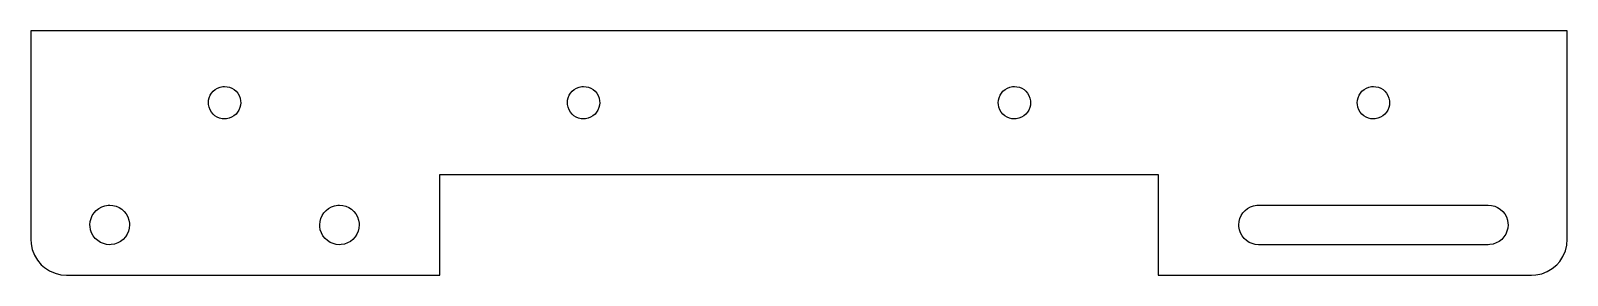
# Model space of a CAD drawing. Extents: x -214 to 0, y -34 to 0.
import ezdxf

# ---------------------------------------------------------------- set-up
doc = ezdxf.new("R2010")
doc.units = 0
doc.layers.add('Shape2DView', color=7, linetype='CONTINUOUS')

msp = doc.modelspace()

# ---------------------------------------------------------------- linework, layer by layer
at = {"layer": 'Shape2DView'}
for p, q in [((0, 0), (-214, 0)), ((-214, 0), (-214, -28.9999)), ((0, -28.9999), (0, 0)), ((-188.809, -8.6617), (-188.591, -8.40889)), ((-188.591, -8.40889), (-188.305, -8.16711)), ((-188.305, -8.16711), (-187.982, -7.97487)), ((-187.982, -7.97487), (-187.63, -7.83939)), ((-187.63, -7.83939), (-187.26, -7.76478)), ((-187.26, -7.76478), (-187, -7.7499)), ((-187, -7.7499), (-186.664, -7.77477)), ((-186.664, -7.77477), (-186.308, -7.85818)), ((-186.308, -7.85818), (-185.973, -7.99755)), ((-185.973, -7.99755), (-185.662, -8.19094)), ((-185.662, -8.19094), (-185.409, -8.40889)), ((-185.409, -8.40889), (-185.167, -8.6944)), ((-138.809, -8.6617), (-138.591, -8.40889)), ((-138.591, -8.40889), (-138.305, -8.16711)), ((-138.305, -8.16711), (-137.982, -7.97487)), ((-137.982, -7.97487), (-137.63, -7.83939)), ((-137.63, -7.83939), (-137.26, -7.76478)), ((-137.26, -7.76478), (-137, -7.7499)), ((-137, -7.7499), (-136.664, -7.77477)), ((-136.664, -7.77477), (-136.308, -7.85818)), ((-136.308, -7.85818), (-135.973, -7.99755)), ((-135.973, -7.99755), (-135.662, -8.19094)), ((-135.662, -8.19094), (-135.409, -8.40889)), ((-135.409, -8.40889), (-135.167, -8.6944)), ((-78.8089, -8.6617), (-78.5909, -8.40889)), ((-78.5909, -8.40889), (-78.3053, -8.16711)), ((-78.3053, -8.16711), (-77.9818, -7.97487)), ((-77.9818, -7.97487), (-77.6302, -7.83939)), ((-77.6302, -7.83939), (-77.26, -7.76478)), ((-77.26, -7.76478), (-76.9999, -7.7499)), ((-76.9999, -7.7499), (-76.6642, -7.77477)), ((-76.6642, -7.77477), (-76.3083, -7.85818)), ((-76.3083, -7.85818), (-75.9726, -7.99755)), ((-75.9726, -7.99755), (-75.6616, -8.19094)), ((-75.6616, -8.19094), (-75.4089, -8.40889)), ((-75.4089, -8.40889), (-75.1671, -8.6944)), ((-28.8089, -8.66163), (-28.5909, -8.40889)), ((-28.5909, -8.40889), (-28.3054, -8.16711)), ((-28.3054, -8.16711), (-27.9819, -7.97488)), ((-27.9819, -7.97488), (-27.6304, -7.8394)), ((-27.6304, -7.8394), (-27.2602, -7.76479)), ((-27.2602, -7.76479), (-27, -7.7499)), ((-27, -7.7499), (-26.6643, -7.77477)), ((-26.6643, -7.77477), (-26.3084, -7.85818)), ((-26.3084, -7.85818), (-25.9727, -7.99755)), ((-25.9727, -7.99755), (-25.6617, -8.19094)), ((-25.6617, -8.19094), (-25.409, -8.40889)), ((-25.409, -8.40889), (-25.1672, -8.6944)), ((-189.25, -9.9999), (-189.225, -9.66426)), ((-189.235, -10.26), (-189.25, -9.9999)), ((-189.16, -10.6302), (-189.235, -10.26)), ((-189.225, -9.66426), (-189.142, -9.30836)), ((-189.025, -10.9817), (-189.16, -10.6302)), ((-189.142, -9.30836), (-189.002, -8.97267)), ((-189.002, -8.97267), (-188.809, -8.6617)), ((-185.167, -8.6944), (-184.975, -9.01796)), ((-184.858, -10.6914), (-184.997, -11.0271)), ((-184.975, -9.01796), (-184.839, -9.36948)), ((-184.775, -10.3355), (-184.858, -10.6914)), ((-184.839, -9.36948), (-184.765, -9.73966)), ((-184.75, -9.9999), (-184.775, -10.3355)), ((-184.765, -9.73966), (-184.75, -9.9999)), ((-139.25, -9.9999), (-139.225, -9.66426)), ((-139.235, -10.26), (-139.25, -9.9999)), ((-139.16, -10.6302), (-139.235, -10.26)), ((-139.225, -9.66426), (-139.142, -9.30836)), ((-139.025, -10.9817), (-139.16, -10.6302)), ((-139.142, -9.30836), (-139.002, -8.97267)), ((-139.002, -8.97267), (-138.809, -8.6617)), ((-135.167, -8.6944), (-134.975, -9.01796)), ((-134.858, -10.6914), (-134.997, -11.0271)), ((-134.975, -9.01796), (-134.839, -9.36948)), ((-134.775, -10.3355), (-134.858, -10.6914)), ((-134.839, -9.36948), (-134.765, -9.73966)), ((-134.75, -9.9999), (-134.775, -10.3355)), ((-134.765, -9.73966), (-134.75, -9.9999)), ((-79.2499, -9.9999), (-79.225, -9.66426)), ((-79.235, -10.26), (-79.2499, -9.9999)), ((-79.1604, -10.6302), (-79.235, -10.26)), ((-79.225, -9.66426), (-79.1416, -9.30836)), ((-79.0249, -10.9817), (-79.1604, -10.6302)), ((-79.1416, -9.30836), (-79.0023, -8.97267)), ((-79.0023, -8.97267), (-78.8089, -8.6617)), ((-75.1671, -8.6944), (-74.9749, -9.01796)), ((-74.8582, -10.6914), (-74.9975, -11.0271)), ((-74.9749, -9.01796), (-74.8394, -9.36948)), ((-74.7748, -10.3355), (-74.8582, -10.6914)), ((-74.8394, -9.36948), (-74.7648, -9.73966)), ((-74.7499, -9.9999), (-74.7748, -10.3355)), ((-74.7648, -9.73966), (-74.7499, -9.9999)), ((-29.2499, -9.9999), (-29.225, -9.66425)), ((-29.235, -10.26), (-29.2499, -9.9999)), ((-29.1604, -10.6302), (-29.235, -10.26)), ((-29.225, -9.66425), (-29.1416, -9.30832)), ((-29.0249, -10.9817), (-29.1604, -10.6302)), ((-29.1416, -9.30832), (-29.0022, -8.9726)), ((-29.0022, -8.9726), (-28.8089, -8.66163)), ((-25.1672, -8.6944), (-24.975, -9.01796)), ((-24.8583, -10.6914), (-24.9976, -11.0271)), ((-24.975, -9.01796), (-24.8395, -9.36948)), ((-24.7749, -10.3355), (-24.8583, -10.6914)), ((-24.8395, -9.36948), (-24.7649, -9.73966)), ((-24.75, -9.9999), (-24.7749, -10.3355)), ((-24.7649, -9.73966), (-24.75, -9.9999)), ((-188.833, -11.3053), (-189.025, -10.9817)), ((-188.591, -11.5909), (-188.833, -11.3053)), ((-188.338, -11.8089), (-188.591, -11.5909)), ((-188.027, -12.0023), (-188.338, -11.8089)), ((-187.691, -12.1416), (-188.027, -12.0023)), ((-187.335, -12.225), (-187.691, -12.1416)), ((-187, -12.2499), (-187.335, -12.225)), ((-186.74, -12.235), (-187, -12.2499)), ((-186.369, -12.1604), (-186.74, -12.235)), ((-186.018, -12.0249), (-186.369, -12.1604)), ((-185.694, -11.8327), (-186.018, -12.0249)), ((-185.409, -11.5909), (-185.694, -11.8327)), ((-185.191, -11.3381), (-185.409, -11.5909)), ((-184.997, -11.0271), (-185.191, -11.3381)), ((-138.833, -11.3053), (-139.025, -10.9817)), ((-138.591, -11.5909), (-138.833, -11.3053)), ((-138.338, -11.8089), (-138.591, -11.5909)), ((-138.027, -12.0023), (-138.338, -11.8089)), ((-137.691, -12.1416), (-138.027, -12.0023)), ((-137.335, -12.225), (-137.691, -12.1416)), ((-137, -12.2499), (-137.335, -12.225)), ((-136.74, -12.235), (-137, -12.2499)), ((-136.369, -12.1604), (-136.74, -12.235)), ((-136.018, -12.0249), (-136.369, -12.1604)), ((-135.694, -11.8327), (-136.018, -12.0249)), ((-135.409, -11.5909), (-135.694, -11.8327)), ((-135.191, -11.3381), (-135.409, -11.5909)), ((-134.997, -11.0271), (-135.191, -11.3381)), ((-78.8327, -11.3053), (-79.0249, -10.9817)), ((-78.5909, -11.5909), (-78.8327, -11.3053)), ((-78.338, -11.8089), (-78.5909, -11.5909)), ((-78.0271, -12.0023), (-78.338, -11.8089)), ((-77.6914, -12.1416), (-78.0271, -12.0023)), ((-77.3355, -12.225), (-77.6914, -12.1416)), ((-76.9999, -12.2499), (-77.3355, -12.225)), ((-76.7397, -12.235), (-76.9999, -12.2499)), ((-76.3695, -12.1604), (-76.7397, -12.235)), ((-76.018, -12.0249), (-76.3695, -12.1604)), ((-75.6944, -11.8327), (-76.018, -12.0249)), ((-75.4089, -11.5909), (-75.6944, -11.8327)), ((-75.1909, -11.3381), (-75.4089, -11.5909)), ((-74.9975, -11.0271), (-75.1909, -11.3381)), ((-28.8327, -11.3053), (-29.0249, -10.9817)), ((-28.5909, -11.5909), (-28.8327, -11.3053)), ((-28.3381, -11.8089), (-28.5909, -11.5909)), ((-28.0271, -12.0023), (-28.3381, -11.8089)), ((-27.6915, -12.1416), (-28.0271, -12.0023)), ((-27.3356, -12.225), (-27.6915, -12.1416)), ((-27, -12.2499), (-27.3356, -12.225)), ((-26.7398, -12.235), (-27, -12.2499)), ((-26.3696, -12.1604), (-26.7398, -12.235)), ((-26.0181, -12.0249), (-26.3696, -12.1604)), ((-25.6945, -11.8327), (-26.0181, -12.0249)), ((-25.409, -11.5909), (-25.6945, -11.8327)), ((-25.191, -11.3381), (-25.409, -11.5909)), ((-24.9976, -11.0271), (-25.191, -11.3381)), ((-157, -33.9999), (-157, -19.9999)), ((-157, -19.9999), (-56.9999, -19.9999)), ((-56.9999, -19.9999), (-56.9999, -33.9999)), ((-205.426, -25.7038), (-205.183, -25.3272)), ((-205.183, -25.3272), (-204.876, -24.989)), ((-204.876, -24.989), (-204.516, -24.7051)), ((-204.516, -24.7051), (-204.112, -24.4841)), ((-204.112, -24.4841), (-203.677, -24.3339)), ((-203.677, -24.3339), (-203.221, -24.2586)), ((-203.221, -24.2586), (-203, -24.2499)), ((-203, -24.2499), (-202.544, -24.2875)), ((-202.544, -24.2875), (-202.111, -24.3967)), ((-202.111, -24.3967), (-201.704, -24.5739)), ((-201.704, -24.5739), (-201.327, -24.8169)), ((-201.327, -24.8169), (-200.989, -25.1241)), ((-200.989, -25.1241), (-200.705, -25.4839)), ((-200.705, -25.4839), (-200.484, -25.8876)), ((-173.426, -25.7038), (-173.183, -25.3272)), ((-173.183, -25.3272), (-172.876, -24.989)), ((-172.876, -24.989), (-172.516, -24.7051)), ((-172.516, -24.7051), (-172.112, -24.4841)), ((-172.112, -24.4841), (-171.677, -24.3339)), ((-171.677, -24.3339), (-171.221, -24.2586)), ((-171.221, -24.2586), (-171, -24.2499)), ((-171, -24.2499), (-170.544, -24.2875)), ((-170.544, -24.2875), (-170.111, -24.3967)), ((-170.111, -24.3967), (-169.704, -24.5739)), ((-169.704, -24.5739), (-169.327, -24.8169)), ((-169.327, -24.8169), (-168.989, -25.1241)), ((-168.989, -25.1241), (-168.705, -25.4839)), ((-168.705, -25.4839), (-168.484, -25.8876)), ((-45.4259, -25.7038), (-45.1829, -25.3272)), ((-45.1829, -25.3272), (-44.8757, -24.989)), ((-44.8757, -24.989), (-44.5159, -24.7051)), ((-44.5159, -24.7051), (-44.1122, -24.4841)), ((-44.1122, -24.4841), (-43.6769, -24.3339)), ((-43.6769, -24.3339), (-43.2208, -24.2586)), ((-43.2208, -24.2586), (-42.9999, -24.2499)), ((-42.9999, -24.2499), (-11, -24.2499)), ((-11, -24.2499), (-10.5441, -24.2875)), ((-10.5441, -24.2875), (-10.1113, -24.3967)), ((-10.1113, -24.3967), (-9.70377, -24.5739)), ((-9.70377, -24.5739), (-9.32727, -24.8169)), ((-9.32727, -24.8169), (-8.98903, -25.1241)), ((-8.98903, -25.1241), (-8.70521, -25.4839)), ((-8.70521, -25.4839), (-8.48421, -25.8876)), ((-205.75, -26.9999), (-205.712, -26.544)), ((-205.741, -27.2208), (-205.75, -26.9999)), ((-205.666, -27.6768), (-205.741, -27.2208)), ((-205.712, -26.544), (-205.603, -26.1112)), ((-205.516, -28.1122), (-205.666, -27.6768)), ((-205.603, -26.1112), (-205.426, -25.7038)), ((-200.484, -25.8876), (-200.334, -26.3229)), ((-200.287, -27.4558), (-200.397, -27.8886)), ((-200.334, -26.3229), (-200.259, -26.779)), ((-200.25, -26.9999), (-200.287, -27.4558)), ((-200.259, -26.779), (-200.25, -26.9999)), ((-173.75, -26.9999), (-173.712, -26.544)), ((-173.741, -27.2208), (-173.75, -26.9999)), ((-173.666, -27.6768), (-173.741, -27.2208)), ((-173.712, -26.544), (-173.603, -26.1112)), ((-173.516, -28.1122), (-173.666, -27.6768)), ((-173.603, -26.1112), (-173.426, -25.7038)), ((-168.484, -25.8876), (-168.334, -26.3229)), ((-168.287, -27.4558), (-168.397, -27.8886)), ((-168.334, -26.3229), (-168.259, -26.779)), ((-168.25, -26.9999), (-168.287, -27.4558)), ((-168.259, -26.779), (-168.25, -26.9999)), ((-45.7499, -26.9999), (-45.7123, -26.544)), ((-45.7412, -27.2208), (-45.7499, -26.9999)), ((-45.666, -27.6768), (-45.7412, -27.2208)), ((-45.7123, -26.544), (-45.6031, -26.1112)), ((-45.5157, -28.1122), (-45.666, -27.6768)), ((-45.6031, -26.1112), (-45.4259, -25.7038)), ((-8.48421, -25.8876), (-8.33394, -26.3229)), ((-8.28761, -27.4558), (-8.39675, -27.8886)), ((-8.33394, -26.3229), (-8.25874, -26.779)), ((-8.25, -26.9999), (-8.28761, -27.4558)), ((-8.25874, -26.779), (-8.25, -26.9999)), ((-214, -28.9999), (-213.961, -29.6212)), ((-213.961, -29.6212), (-213.79, -30.4345)), ((-205.295, -28.5159), (-205.516, -28.1122)), ((-205.011, -28.8757), (-205.295, -28.5159)), ((-204.672, -29.1829), (-205.011, -28.8757)), ((-204.296, -29.4259), (-204.672, -29.1829)), ((-203.888, -29.6031), (-204.296, -29.4259)), ((-203.456, -29.7123), (-203.888, -29.6031)), ((-203, -29.7499), (-203.456, -29.7123)), ((-202.779, -29.7412), (-203, -29.7499)), ((-202.323, -29.666), (-202.779, -29.7412)), ((-201.888, -29.5157), (-202.323, -29.666)), ((-201.484, -29.2947), (-201.888, -29.5157)), ((-201.124, -29.0108), (-201.484, -29.2947)), ((-200.817, -28.6726), (-201.124, -29.0108)), ((-200.574, -28.296), (-200.817, -28.6726)), ((-200.397, -27.8886), (-200.574, -28.296)), ((-173.295, -28.5159), (-173.516, -28.1122)), ((-173.011, -28.8757), (-173.295, -28.5159)), ((-172.672, -29.1829), (-173.011, -28.8757)), ((-172.296, -29.4259), (-172.672, -29.1829)), ((-171.888, -29.6031), (-172.296, -29.4259)), ((-171.456, -29.7123), (-171.888, -29.6031)), ((-171, -29.7499), (-171.456, -29.7123)), ((-170.779, -29.7412), (-171, -29.7499)), ((-170.323, -29.666), (-170.779, -29.7412)), ((-169.888, -29.5157), (-170.323, -29.666)), ((-169.484, -29.2947), (-169.888, -29.5157)), ((-169.124, -29.0108), (-169.484, -29.2947)), ((-168.817, -28.6726), (-169.124, -29.0108)), ((-168.574, -28.296), (-168.817, -28.6726)), ((-168.397, -27.8886), (-168.574, -28.296)), ((-45.2947, -28.5159), (-45.5157, -28.1122)), ((-45.0108, -28.8757), (-45.2947, -28.5159)), ((-44.6726, -29.1829), (-45.0108, -28.8757)), ((-44.296, -29.4259), (-44.6726, -29.1829)), ((-43.8885, -29.6031), (-44.296, -29.4259)), ((-43.4558, -29.7123), (-43.8885, -29.6031)), ((-42.9999, -29.7499), (-43.4558, -29.7123)), ((-11, -29.7499), (-42.9999, -29.7499)), ((-10.7791, -29.7412), (-11, -29.7499)), ((-10.323, -29.666), (-10.7791, -29.7412)), ((-9.88775, -29.5157), (-10.323, -29.666)), ((-9.48404, -29.2947), (-9.88775, -29.5157)), ((-9.1242, -29.0108), (-9.48404, -29.2947)), ((-8.81702, -28.6726), (-9.1242, -29.0108)), ((-8.57401, -28.296), (-8.81702, -28.6726)), ((-8.39675, -27.8886), (-8.57401, -28.296)), ((-0.26832, -30.6159), (-0.0678, -29.8207)), ((-0.0678, -29.8207), (0, -28.9999)), ((-213.79, -30.4345), (-213.488, -31.203)), ((-213.488, -31.203), (-213.068, -31.907)), ((-213.068, -31.907), (-212.535, -32.5354)), ((-1.4644, -32.5354), (-1.05248, -32.0687)), ((-1.05248, -32.0687), (-0.59865, -31.3724)), ((-0.59865, -31.3724), (-0.26832, -30.6159)), ((-212.535, -32.5354), (-212.068, -32.9475)), ((-212.068, -32.9475), (-211.372, -33.4013)), ((-211.372, -33.4013), (-210.615, -33.7316)), ((-210.615, -33.7316), (-209.82, -33.9321)), ((-209.82, -33.9321), (-209, -33.9999)), ((-209, -33.9999), (-157, -33.9999)), ((-56.9999, -33.9999), (-5, -33.9999)), ((-5, -33.9999), (-4.37856, -33.9612)), ((-4.37856, -33.9612), (-3.56519, -33.7896)), ((-3.56519, -33.7896), (-2.79671, -33.4883)), ((-2.79671, -33.4883), (-2.0927, -33.0678)), ((-2.0927, -33.0678), (-1.4644, -32.5354))]:
    msp.add_line(p, q, dxfattribs=at)

doc.saveas('drawing.dxf')
